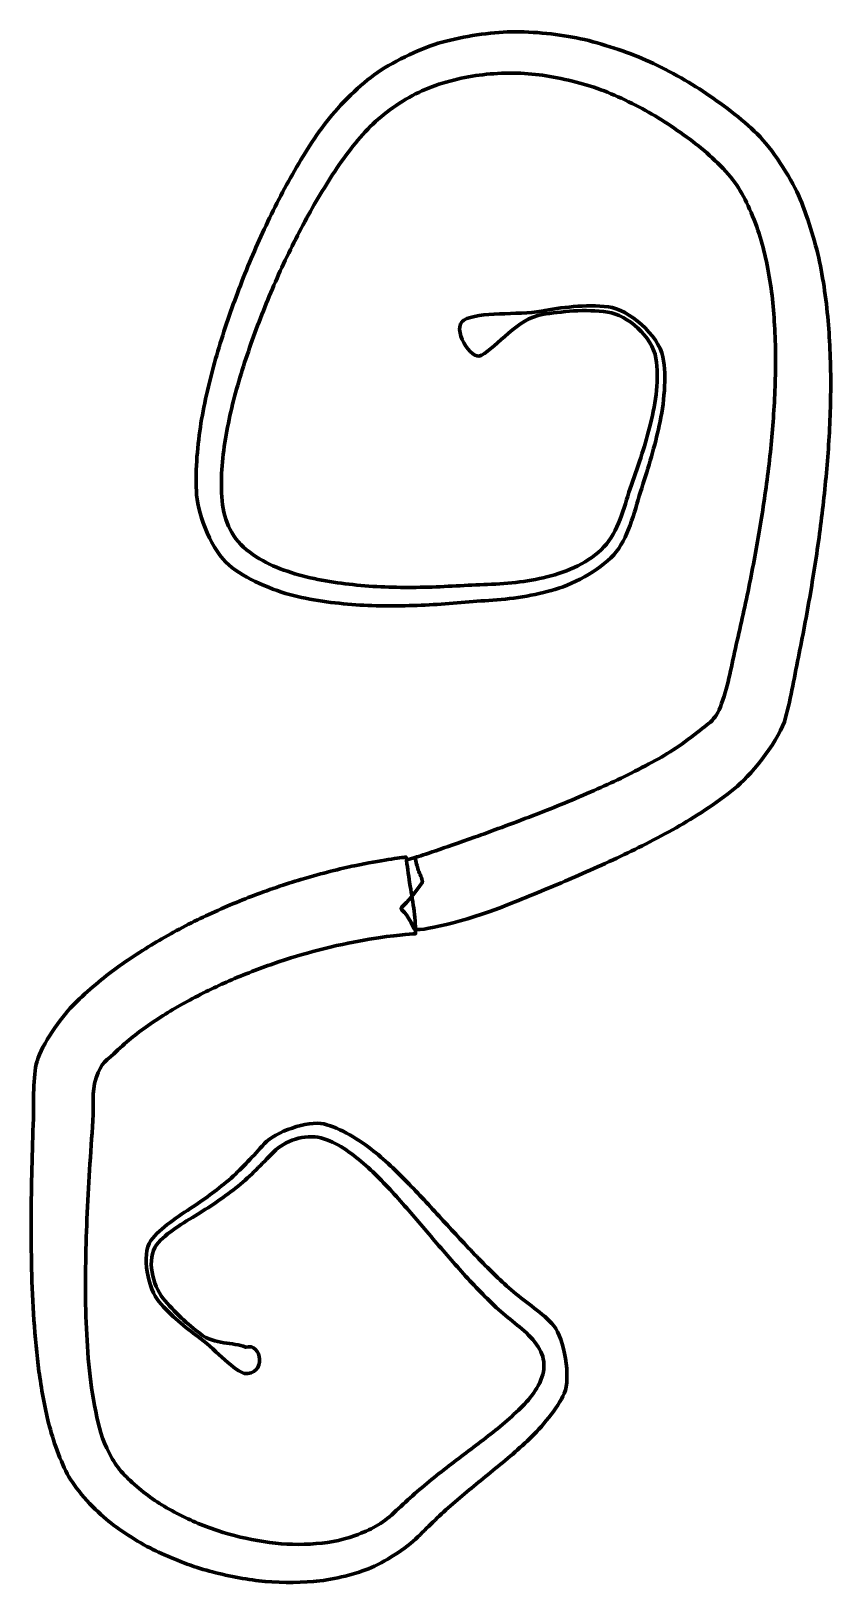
# Model space of a CAD drawing. Header units: centimetres. Extents: x -5.8 to 5.7, y -11.1 to 11.1.
import ezdxf

# ---------------------------------------------------------------- set-up
doc = ezdxf.new("R2010")
doc.units = ezdxf.units.CM
doc.header["$MEASUREMENT"] = 0
doc.layers.add('Layer 1', color=7, linetype='Continuous')

msp = doc.modelspace()

# ---------------------------------------------------------------- linework, layer by layer
at = {"layer": 'Layer 1'}
for points, knots in [([(-0.2548, -0.75126), (-0.14981, -0.71859), (0.14135, -0.62188), (0.59687, -0.4603), (0.59687, -0.4603), (0.8385, -0.37459), (1.11302, -0.27447), (1.43784, -0.14959), (1.43784, -0.14959), (1.69593, -0.05036), (1.95913, 0.05649), (2.26116, 0.18712), (2.26116, 0.18712), (2.5227, 0.30024), (2.76373, 0.41274), (3.04726, 0.56345), (3.04726, 0.56345), (3.30301, 0.69939), (3.49608, 0.80938), (3.74419, 1.00619), (3.74419, 1.00619), (3.97344, 1.18803), (4.05644, 1.20645), (4.15413, 1.50473), (4.15413, 1.50473), (4.24585, 1.78477), (4.28682, 2.05003), (4.35803, 2.35372), (4.35803, 2.35372), (4.42566, 2.64211), (4.48842, 2.92454), (4.54847, 3.22916), (4.54847, 3.22916), (4.60599, 3.52095), (4.65902, 3.80531), (4.70747, 4.11086), (4.70747, 4.11086), (4.7542, 4.40552), (4.79333, 4.68975), (4.8278, 4.9963), (4.8278, 4.9963), (4.86122, 5.29355), (4.88286, 5.57316), (4.89703, 5.88057), (4.89703, 5.88057), (4.91084, 6.18004), (4.91306, 6.45335), (4.89934, 6.76016), (4.89934, 6.76016), (4.88592, 7.06021), (4.8631, 7.32027), (4.8082, 7.6219), (4.8082, 7.6219), (4.75432, 7.91789), (4.69528, 8.15213), (4.57884, 8.43522), (4.57884, 8.43522), (4.46423, 8.71386), (4.36662, 8.89339), (4.15656, 9.11547), (4.15656, 9.11547), (3.94925, 9.33465), (3.75059, 9.48703), (3.50035, 9.66192), (3.50035, 9.66192), (3.25276, 9.83497), (3.02597, 9.96617), (2.75049, 10.09694), (2.75049, 10.09694), (2.47728, 10.22662), (2.23888, 10.31221), (1.94181, 10.37955), (1.94181, 10.37955), (1.64655, 10.44649), (1.39537, 10.48483), (1.0911, 10.48136), (1.0911, 10.48136), (0.78804, 10.4779), (0.536, 10.44703), (0.24249, 10.36792), (0.24249, 10.36792), (-0.05045, 10.28897), (-0.27493, 10.1895), (-0.52652, 10.01943), (-0.52652, 10.01943), (-0.77812, 9.84935), (-0.9585, 9.67081), (-1.14748, 9.43347), (-1.14748, 9.43347), (-1.33685, 9.19564), (-1.48862, 8.95671), (-1.64379, 8.69636), (-1.64379, 8.69636), (-1.7996, 8.43494), (-1.93422, 8.17572), (-2.06698, 7.90361), (-2.06698, 7.90361), (-2.20058, 7.6298), (-2.319, 7.36026), (-2.43062, 7.07916), (-2.43062, 7.07916), (-2.54318, 6.79568), (-2.64214, 6.51685), (-2.73283, 6.22867), (-2.73283, 6.22867), (-2.8245, 5.93738), (-2.89924, 5.65432), (-2.95295, 5.35739), (-2.95295, 5.35739), (-3.00738, 5.0565), (-3.04396, 4.77018), (-3.02945, 4.46918), (-3.02945, 4.46918), (-3.0147, 4.16333), (-2.93709, 3.89457), (-2.71332, 3.69338), (-2.71332, 3.69338), (-2.48525, 3.48832), (-2.21499, 3.37876), (-1.92575, 3.29751), (-1.92575, 3.29751), (-1.62995, 3.21442), (-1.33347, 3.17209), (-1.03483, 3.14489), (-1.03483, 3.14489), (-0.7282, 3.11696), (-0.42557, 3.11305), (-0.1264, 3.11906), (-0.1264, 3.11906), (0.18219, 3.12526), (0.48449, 3.14971), (0.78282, 3.15862), (0.78282, 3.15862), (1.09226, 3.16786), (1.40028, 3.2043), (1.68751, 3.28187), (1.68751, 3.28187), (1.98749, 3.36288), (2.29498, 3.50923), (2.48469, 3.7369), (2.48469, 3.7369), (2.68456, 3.97675), (2.7448, 4.30759), (2.84418, 4.58517), (2.84418, 4.58517), (2.95011, 4.88102), (3.04795, 5.17646), (3.11788, 5.46075), (3.11788, 5.46075), (3.19363, 5.76872), (3.24337, 6.10999), (3.19525, 6.39575), (3.19525, 6.39575), (3.14182, 6.71302), (2.78777, 7.01639), (2.50578, 7.05813), (2.50578, 7.05813), (2.17925, 7.10646), (1.83817, 7.06652), (1.56502, 7.02399), (1.56502, 7.02399), (1.21889, 6.9701), (0.91688, 6.56387), (0.69315, 6.4407), (0.69315, 6.4407), (0.54135, 6.34828), (0.25785, 6.83855), (0.44219, 6.94325), (0.44219, 6.94325), (0.66224, 7.07254), (1.21095, 7.01049), (1.55519, 7.07401), (1.55519, 7.07401), (1.82684, 7.12414), (2.18646, 7.17332), (2.51399, 7.13419), (2.51399, 7.13419), (2.79684, 7.1004), (3.23287, 6.73206), (3.29514, 6.41663), (3.29514, 6.41663), (3.35122, 6.13253), (3.30992, 5.7449), (3.24289, 5.43513), (3.24289, 5.43513), (3.18102, 5.14917), (3.08781, 4.83767), (2.9903, 4.53915), (2.9903, 4.53915), (2.89881, 4.25907), (2.81926, 3.87303), (2.62634, 3.62781), (2.62634, 3.62781), (2.44322, 3.39505), (2.0457, 3.17606), (1.74831, 3.08671), (1.74831, 3.08671), (1.46355, 3.00115), (1.10729, 2.94704), (0.79842, 2.9291), (0.79842, 2.9291), (0.50064, 2.91181), (0.1965, 2.87867), (-0.11162, 2.86378), (-0.11162, 2.86378), (-0.41032, 2.84935), (-0.7427, 2.84465), (-1.04982, 2.86391), (-1.04982, 2.86391), (-1.34893, 2.88267), (-1.69984, 2.92432), (-1.9977, 2.99899), (-1.9977, 2.99899), (-2.28894, 3.072), (-2.69284, 3.2394), (-2.92647, 3.43781), (-2.92647, 3.43781), (-3.1557, 3.63249), (-3.36332, 4.13355), (-3.38669, 4.4387), (-3.38669, 4.4387), (-3.40969, 4.73901), (-3.37924, 5.10971), (-3.33337, 5.41186), (-3.33337, 5.41186), (-3.28811, 5.71003), (-3.20913, 6.03937), (-3.12922, 6.33394), (-3.12922, 6.33394), (-3.05017, 6.62536), (-2.94574, 6.93878), (-2.84132, 7.22519), (-2.84132, 7.22519), (-2.73777, 7.5092), (-2.6147, 7.8136), (-2.48898, 8.09096), (-2.48898, 8.09096), (-2.36405, 8.3666), (-2.21955, 8.66518), (-2.0713, 8.93079), (-2.0713, 8.93079), (-1.92365, 9.19532), (-1.74274, 9.49577), (-1.56029, 9.73878), (-1.56029, 9.73878), (-1.37822, 9.98128), (-1.09076, 10.2782), (-0.8442, 10.45529), (-0.8442, 10.45529), (-0.59766, 10.63237), (-0.21417, 10.82099), (0.07627, 10.90822), (0.07627, 10.90822), (0.36729, 10.99562), (0.76098, 11.05989), (1.06369, 11.07199), (1.06369, 11.07199), (1.36763, 11.08414), (1.76037, 11.04437), (2.05731, 10.98593), (2.05731, 10.98593), (2.35608, 10.92712), (2.71913, 10.80646), (2.99839, 10.69065), (2.99839, 10.69065), (3.27998, 10.57387), (3.61249, 10.38921), (3.86485, 10.22339), (3.86485, 10.22339), (4.11992, 10.05579), (4.43191, 9.82334), (4.64536, 9.61027), (4.64536, 9.61027), (4.86165, 9.39438), (5.11413, 9.00721), (5.23668, 8.73206), (5.23668, 8.73206), (5.3612, 8.4525), (5.47681, 8.07454), (5.53919, 7.7803), (5.53919, 7.7803), (5.60276, 7.48044), (5.64916, 7.11977), (5.67125, 6.82029), (5.67125, 6.82029), (5.69384, 6.51405), (5.70269, 6.16955), (5.69757, 5.86986), (5.69757, 5.86986), (5.69231, 5.5622), (5.67699, 5.22859), (5.65223, 4.93053), (5.65223, 4.93053), (5.62669, 4.62312), (5.59245, 4.3001), (5.55435, 4.00421), (5.55435, 4.00421), (5.51483, 3.69737), (5.46594, 3.37966), (5.417, 3.08631), (5.417, 3.08631), (5.3659, 2.78002), (5.30616, 2.46461), (5.24706, 2.17433), (5.24706, 2.17433), (5.18481, 1.86861), (5.13037, 1.53653), (5.05319, 1.25208), (5.05319, 1.25208), (4.97097, 0.94905), (4.5877, 0.4605), (4.36393, 0.27183), (4.36393, 0.27183), (4.12168, 0.06759), (3.78862, -0.15125), (3.53699, -0.29492), (3.53699, -0.29492), (3.2579, -0.45426), (2.94986, -0.61189), (2.69175, -0.73305), (2.69175, -0.73305), (2.39345, -0.87308), (2.0958, -1.00549), (1.84076, -1.11286), (1.84076, -1.11286), (1.51912, -1.24827), (1.22409, -1.36719), (0.9853, -1.46091), (0.9853, -1.46091), (0.52031, -1.64341), (-0.23924, -1.84152), (-0.2731, -1.76544), (-0.2731, -1.76544), (-0.49578, -1.26508), (-0.57907, -1.72026), (-0.15022, -1.1059), (-0.15022, -1.1059), (-0.15453, -1.0435), (-0.19374, -0.99255), (-0.21161, -0.93192), (-0.21161, -0.93192), (-0.22756, -0.8778), (-0.24171, -0.81946), (-0.25477, -0.75125), (-0.25477, -0.75125), (-0.25477, -0.75125), (-0.37321, -0.78678), (-0.37321, -0.78678), (-0.37321, -0.78678), (-0.37321, -0.78678), (-0.2548, -0.75126), (-0.2548, -0.75126)], [0, 0, 0, 0, 0.01123596, 0.01123596, 0.01123596, 0.01123596, 0.02247191, 0.02247191, 0.02247191, 0.02247191, 0.03370787, 0.03370787, 0.03370787, 0.03370787, 0.04494382, 0.04494382, 0.04494382, 0.04494382, 0.05617978, 0.05617978, 0.05617978, 0.05617978, 0.06741573, 0.06741573, 0.06741573, 0.06741573, 0.07865169, 0.07865169, 0.07865169, 0.07865169, 0.08988764, 0.08988764, 0.08988764, 0.08988764, 0.1011236, 0.1011236, 0.1011236, 0.1011236, 0.11235955, 0.11235955, 0.11235955, 0.11235955, 0.12359551, 0.12359551, 0.12359551, 0.12359551, 0.13483146, 0.13483146, 0.13483146, 0.13483146, 0.14606742, 0.14606742, 0.14606742, 0.14606742, 0.15730337, 0.15730337, 0.15730337, 0.15730337, 0.16853933, 0.16853933, 0.16853933, 0.16853933, 0.17977528, 0.17977528, 0.17977528, 0.17977528, 0.19101124, 0.19101124, 0.19101124, 0.19101124, 0.20224719, 0.20224719, 0.20224719, 0.20224719, 0.21348315, 0.21348315, 0.21348315, 0.21348315, 0.2247191, 0.2247191, 0.2247191, 0.2247191, 0.23595506, 0.23595506, 0.23595506, 0.23595506, 0.24719101, 0.24719101, 0.24719101, 0.24719101, 0.25842697, 0.25842697, 0.25842697, 0.25842697, 0.26966292, 0.26966292, 0.26966292, 0.26966292, 0.28089888, 0.28089888, 0.28089888, 0.28089888, 0.29213483, 0.29213483, 0.29213483, 0.29213483, 0.30337079, 0.30337079, 0.30337079, 0.30337079, 0.31460674, 0.31460674, 0.31460674, 0.31460674, 0.3258427, 0.3258427, 0.3258427, 0.3258427, 0.33707865, 0.33707865, 0.33707865, 0.33707865, 0.34831461, 0.34831461, 0.34831461, 0.34831461, 0.35955056, 0.35955056, 0.35955056, 0.35955056, 0.37078652, 0.37078652, 0.37078652, 0.37078652, 0.38202247, 0.38202247, 0.38202247, 0.38202247, 0.39325843, 0.39325843, 0.39325843, 0.39325843, 0.40449438, 0.40449438, 0.40449438, 0.40449438, 0.41573034, 0.41573034, 0.41573034, 0.41573034, 0.42696629, 0.42696629, 0.42696629, 0.42696629, 0.43820225, 0.43820225, 0.43820225, 0.43820225, 0.4494382, 0.4494382, 0.4494382, 0.4494382, 0.46067416, 0.46067416, 0.46067416, 0.46067416, 0.47191011, 0.47191011, 0.47191011, 0.47191011, 0.48314607, 0.48314607, 0.48314607, 0.48314607, 0.49438202, 0.49438202, 0.49438202, 0.49438202, 0.50561798, 0.50561798, 0.50561798, 0.50561798, 0.51685393, 0.51685393, 0.51685393, 0.51685393, 0.52808989, 0.52808989, 0.52808989, 0.52808989, 0.53932584, 0.53932584, 0.53932584, 0.53932584, 0.5505618, 0.5505618, 0.5505618, 0.5505618, 0.56179775, 0.56179775, 0.56179775, 0.56179775, 0.57303371, 0.57303371, 0.57303371, 0.57303371, 0.58426966, 0.58426966, 0.58426966, 0.58426966, 0.59550562, 0.59550562, 0.59550562, 0.59550562, 0.60674157, 0.60674157, 0.60674157, 0.60674157, 0.61797753, 0.61797753, 0.61797753, 0.61797753, 0.62921348, 0.62921348, 0.62921348, 0.62921348, 0.64044944, 0.64044944, 0.64044944, 0.64044944, 0.65168539, 0.65168539, 0.65168539, 0.65168539, 0.66292135, 0.66292135, 0.66292135, 0.66292135, 0.6741573, 0.6741573, 0.6741573, 0.6741573, 0.68539326, 0.68539326, 0.68539326, 0.68539326, 0.69662921, 0.69662921, 0.69662921, 0.69662921, 0.70786517, 0.70786517, 0.70786517, 0.70786517, 0.71910112, 0.71910112, 0.71910112, 0.71910112, 0.73033708, 0.73033708, 0.73033708, 0.73033708, 0.74157303, 0.74157303, 0.74157303, 0.74157303, 0.75280899, 0.75280899, 0.75280899, 0.75280899, 0.76404494, 0.76404494, 0.76404494, 0.76404494, 0.7752809, 0.7752809, 0.7752809, 0.7752809, 0.78651685, 0.78651685, 0.78651685, 0.78651685, 0.79775281, 0.79775281, 0.79775281, 0.79775281, 0.80898876, 0.80898876, 0.80898876, 0.80898876, 0.82022472, 0.82022472, 0.82022472, 0.82022472, 0.83146067, 0.83146067, 0.83146067, 0.83146067, 0.84269663, 0.84269663, 0.84269663, 0.84269663, 0.85393258, 0.85393258, 0.85393258, 0.85393258, 0.86516854, 0.86516854, 0.86516854, 0.86516854, 0.87640449, 0.87640449, 0.87640449, 0.87640449, 0.88764045, 0.88764045, 0.88764045, 0.88764045, 0.8988764, 0.8988764, 0.8988764, 0.8988764, 0.91011236, 0.91011236, 0.91011236, 0.91011236, 0.92134831, 0.92134831, 0.92134831, 0.92134831, 0.93258427, 0.93258427, 0.93258427, 0.93258427, 0.94382022, 0.94382022, 0.94382022, 0.94382022, 0.95505618, 0.95505618, 0.95505618, 0.95505618, 0.96629213, 0.96629213, 0.96629213, 0.96629213, 0.97752809, 0.97752809, 0.97752809, 0.97752809, 1, 1, 1, 1]), ([(-0.25018, -1.84354), (-0.3359, -1.84823), (-0.54122, -1.86121), (-0.91331, -1.92246), (-0.91331, -1.92246), (-1.11068, -1.95495), (-1.30346, -1.99262), (-1.56677, -2.05878), (-1.56677, -2.05878), (-1.77599, -2.11135), (-1.96819, -2.16538), (-2.21161, -2.24695), (-2.21161, -2.24695), (-2.4224, -2.31759), (-2.61131, -2.38841), (-2.84221, -2.48555), (-2.84221, -2.48555), (-3.05049, -2.57318), (-3.22817, -2.65733), (-3.44651, -2.77296), (-3.44651, -2.77296), (-3.64824, -2.87981), (-3.81111, -2.97318), (-4.01319, -3.11147), (-4.01319, -3.11147), (-4.20292, -3.24131), (-4.33948, -3.33792), (-4.51448, -3.50701), (-4.51448, -3.50701), (-4.68066, -3.66759), (-4.75267, -3.67784), (-4.82684, -3.90842), (-4.82684, -3.90842), (-4.89788, -4.12928), (-4.85619, -4.27929), (-4.87289, -4.52007), (-4.87289, -4.52007), (-4.889, -4.75227), (-4.90549, -4.98605), (-4.92046, -5.22624), (-4.92046, -5.22624), (-4.93497, -5.45915), (-4.94749, -5.68877), (-4.95769, -5.92864), (-4.95769, -5.92864), (-4.96763, -6.16231), (-4.97333, -6.39029), (-4.97723, -6.62986), (-4.97723, -6.62986), (-4.98104, -6.86415), (-4.98044, -7.08438), (-4.97181, -7.32341), (-4.97181, -7.32341), (-4.96334, -7.55796), (-4.95501, -7.77516), (-4.93083, -8.01274), (-4.93083, -8.01274), (-4.90703, -8.24659), (-4.88316, -8.45061), (-4.83273, -8.68369), (-4.83273, -8.68369), (-4.78296, -8.91373), (-4.74596, -9.0775), (-4.63569, -9.28862), (-4.63569, -9.28862), (-4.52659, -9.4975), (-4.42428, -9.60173), (-4.2447, -9.75776), (-4.2447, -9.75776), (-4.06661, -9.91251), (-3.91393, -10.01457), (-3.70371, -10.1254), (-3.70371, -10.1254), (-3.49478, -10.23555), (-3.31339, -10.31782), (-3.08735, -10.39036), (-3.08735, -10.39036), (-2.86222, -10.46261), (-2.66308, -10.51243), (-2.42873, -10.54878), (-2.42873, -10.54878), (-2.19484, -10.58506), (-1.99579, -10.59509), (-1.75918, -10.58312), (-1.75918, -10.58312), (-1.52256, -10.57115), (-1.33606, -10.53961), (-1.11308, -10.46022), (-1.11308, -10.46022), (-0.88964, -10.38067), (-0.73249, -10.29561), (-0.55881, -10.13516), (-0.55881, -10.13516), (-0.38442, -9.97405), (-0.20343, -9.80636), (-0.01914, -9.65862), (-0.01914, -9.65862), (0.16631, -9.50995), (0.35856, -9.36547), (0.54659, -9.22292), (0.54659, -9.22292), (0.73621, -9.07917), (0.91908, -8.94193), (1.09469, -8.78474), (1.09469, -8.78474), (1.2722, -8.62585), (1.42648, -8.48551), (1.52864, -8.27344), (1.52864, -8.27344), (1.63217, -8.05853), (1.6038, -7.87523), (1.45816, -7.69068), (1.45816, -7.69068), (1.31018, -7.50316), (1.11222, -7.38296), (0.93923, -7.22426), (0.93923, -7.22426), (0.76291, -7.06251), (0.59527, -6.88836), (0.43859, -6.71404), (0.43859, -6.71404), (0.27836, -6.53576), (0.12359, -6.35517), (-0.02827, -6.17721), (-0.02827, -6.17721), (-0.18419, -5.99449), (-0.3373, -5.81392), (-0.49357, -5.6405), (-0.49357, -5.6405), (-0.65476, -5.46162), (-0.81683, -5.28695), (-0.99383, -5.13568), (-0.99383, -5.13568), (-1.17742, -4.97877), (-1.38045, -4.82534), (-1.6053, -4.76777), (-1.6053, -4.76777), (-1.84013, -4.70764), (-2.1218, -4.8049), (-2.2837, -4.96994), (-2.2837, -4.96994), (-2.45426, -5.14381), (-2.61334, -5.312), (-2.79208, -5.45675), (-2.79208, -5.45675), (-2.98259, -5.61104), (-3.17401, -5.73794), (-3.36808, -5.85838), (-3.36808, -5.85838), (-3.57831, -5.98885), (-3.81952, -6.11983), (-3.95939, -6.29741), (-3.95939, -6.29741), (-4.11468, -6.49458), (-4.00844, -6.88819), (-3.86962, -7.06192), (-3.86962, -7.06192), (-3.70887, -7.2631), (-3.50905, -7.43946), (-3.33794, -7.57072), (-3.33794, -7.57072), (-3.12111, -7.73705), (-2.86623, -7.68535), (-2.68357, -7.76492), (-2.68357, -7.76492), (-2.44438, -7.69126), (-2.38638, -8.17461), (-2.70742, -8.14008), (-2.70742, -8.14008), (-2.89268, -8.06716), (-3.14485, -7.77068), (-3.36734, -7.61236), (-3.36734, -7.61236), (-3.54292, -7.48742), (-3.75971, -7.30712), (-3.92746, -7.11199), (-3.92746, -7.11199), (-4.07232, -6.94348), (-4.18996, -6.43994), (-4.04197, -6.23747), (-4.04197, -6.23747), (-3.90868, -6.05511), (-3.64481, -5.89052), (-3.43956, -5.75267), (-3.43956, -5.75267), (-3.25009, -5.62542), (-3.07775, -5.50248), (-2.89305, -5.34154), (-2.89305, -5.34154), (-2.71976, -5.19055), (-2.58015, -5.02955), (-2.41608, -4.84977), (-2.41608, -4.84977), (-2.26034, -4.67913), (-1.79896, -4.51636), (-1.56228, -4.56795), (-1.56228, -4.56795), (-1.33566, -4.61735), (-1.04022, -4.80512), (-0.85121, -4.95519), (-0.85121, -4.95519), (-0.66899, -5.09988), (-0.47775, -5.28936), (-0.31031, -5.46219), (-0.31031, -5.46219), (-0.14798, -5.62974), (0.01633, -5.80969), (0.17865, -5.98654), (0.17865, -5.98654), (0.33674, -6.15878), (0.49254, -6.328), (0.65901, -6.50025), (0.65901, -6.50025), (0.82178, -6.66868), (0.97281, -6.81553), (1.15475, -6.97069), (1.15475, -6.97069), (1.33326, -7.12293), (1.57644, -7.27621), (1.73102, -7.45813), (1.73102, -7.45813), (1.88315, -7.63717), (1.97643, -8.2087), (1.88081, -8.42708), (1.88081, -8.42708), (1.78645, -8.64259), (1.55089, -8.91468), (1.37936, -9.07981), (1.37936, -9.07981), (1.20967, -9.24317), (1.00678, -9.40971), (0.82262, -9.56017), (0.82262, -9.56017), (0.64, -9.70937), (0.46258, -9.85263), (0.28276, -10.00785), (0.28276, -10.00785), (0.10406, -10.16211), (-0.04671, -10.31352), (-0.21503, -10.48078), (-0.21503, -10.48078), (-0.38266, -10.64736), (-0.70299, -10.84961), (-0.92326, -10.9372), (-0.92326, -10.9372), (-1.14308, -11.02461), (-1.47638, -11.09976), (-1.71229, -11.12034), (-1.71229, -11.12034), (-1.94819, -11.14092), (-2.26007, -11.13779), (-2.49501, -11.11009), (-2.49501, -11.11009), (-2.73042, -11.08233), (-3.01998, -11.02338), (-3.2475, -10.95944), (-3.2475, -10.95944), (-3.47594, -10.89525), (-3.75896, -10.78376), (-3.97169, -10.68138), (-3.97169, -10.68138), (-4.18574, -10.57837), (-4.46535, -10.40616), (-4.64893, -10.25812), (-4.64893, -10.25812), (-4.83404, -10.10883), (-5.1009, -9.82411), (-5.21755, -9.61946), (-5.21755, -9.61946), (-5.33546, -9.41262), (-5.44866, -9.08275), (-5.50684, -8.85478), (-5.50684, -8.85478), (-5.5658, -8.62379), (-5.61337, -8.34384), (-5.64577, -8.11111), (-5.64577, -8.11111), (-5.67869, -7.87465), (-5.7007, -7.61062), (-5.71783, -7.37661), (-5.71783, -7.37661), (-5.73529, -7.13814), (-5.74644, -6.87849), (-5.75131, -6.64429), (-5.75131, -6.64429), (-5.75629, -6.4048), (-5.7595, -6.15622), (-5.75825, -5.9224), (-5.75825, -5.9224), (-5.75697, -5.68236), (-5.75298, -5.43657), (-5.74717, -5.20333), (-5.74717, -5.20333), (-5.74117, -4.96277), (-5.73334, -4.72283), (-5.72592, -4.49022), (-5.72592, -4.49022), (-5.71823, -4.249), (-5.73611, -3.89099), (-5.67342, -3.66763), (-5.67342, -3.66763), (-5.60797, -3.43442), (-5.32644, -3.04328), (-5.16644, -2.87654), (-5.16644, -2.87654), (-4.99793, -2.70093), (-4.75094, -2.49597), (-4.56627, -2.35901), (-4.56627, -2.35901), (-4.36954, -2.2131), (-4.12202, -2.05384), (-3.92449, -1.93932), (-3.92449, -1.93932), (-3.71065, -1.81535), (-3.46046, -1.68355), (-3.25566, -1.5879), (-3.25566, -1.5879), (-3.02852, -1.48181), (-2.77435, -1.37385), (-2.5664, -1.29494), (-2.5664, -1.29494), (-2.32606, -1.20374), (-2.06219, -1.11619), (-1.85512, -1.0552), (-1.85512, -1.0552), (-1.59398, -0.97828), (-1.32051, -0.91092), (-1.12461, -0.87006), (-1.12461, -0.87006), (-0.74315, -0.7905), (-0.4599, -0.7542), (-0.38549, -0.74503), (-0.38549, -0.74503), (-0.37731, -0.81146), (-0.36932, -0.87214), (-0.36159, -0.92796), (-0.36159, -0.92796), (-0.35225, -0.99539), (-0.34327, -1.05572), (-0.33474, -1.11052), (-0.33474, -1.11052), (-0.32411, -1.17886), (-0.31419, -1.23859), (-0.30515, -1.29273), (-0.30515, -1.29273), (-0.29389, -1.36019), (-0.28401, -1.41898), (-0.27584, -1.47498), (-0.27584, -1.47498), (-0.26681, -1.53687), (-0.25988, -1.59535), (-0.2555, -1.65834), (-0.2555, -1.65834), (-0.25159, -1.71458), (-0.24971, -1.77442), (-0.2502, -1.84349), (-0.2502, -1.84349), (-0.2502, -1.84349), (-0.2502, -1.84349), (-0.2502, -1.84349), (-0.2502, -1.84349), (-0.2502, -1.84349), (-0.25018, -1.84354), (-0.25018, -1.84354)], [0, 0, 0, 0, 0.01086957, 0.01086957, 0.01086957, 0.01086957, 0.02173913, 0.02173913, 0.02173913, 0.02173913, 0.0326087, 0.0326087, 0.0326087, 0.0326087, 0.04347826, 0.04347826, 0.04347826, 0.04347826, 0.05434783, 0.05434783, 0.05434783, 0.05434783, 0.06521739, 0.06521739, 0.06521739, 0.06521739, 0.07608696, 0.07608696, 0.07608696, 0.07608696, 0.08695652, 0.08695652, 0.08695652, 0.08695652, 0.09782609, 0.09782609, 0.09782609, 0.09782609, 0.10869565, 0.10869565, 0.10869565, 0.10869565, 0.11956522, 0.11956522, 0.11956522, 0.11956522, 0.13043478, 0.13043478, 0.13043478, 0.13043478, 0.14130435, 0.14130435, 0.14130435, 0.14130435, 0.15217391, 0.15217391, 0.15217391, 0.15217391, 0.16304348, 0.16304348, 0.16304348, 0.16304348, 0.17391304, 0.17391304, 0.17391304, 0.17391304, 0.18478261, 0.18478261, 0.18478261, 0.18478261, 0.19565217, 0.19565217, 0.19565217, 0.19565217, 0.20652174, 0.20652174, 0.20652174, 0.20652174, 0.2173913, 0.2173913, 0.2173913, 0.2173913, 0.22826087, 0.22826087, 0.22826087, 0.22826087, 0.23913043, 0.23913043, 0.23913043, 0.23913043, 0.25, 0.25, 0.25, 0.25, 0.26086957, 0.26086957, 0.26086957, 0.26086957, 0.27173913, 0.27173913, 0.27173913, 0.27173913, 0.2826087, 0.2826087, 0.2826087, 0.2826087, 0.29347826, 0.29347826, 0.29347826, 0.29347826, 0.30434783, 0.30434783, 0.30434783, 0.30434783, 0.31521739, 0.31521739, 0.31521739, 0.31521739, 0.32608696, 0.32608696, 0.32608696, 0.32608696, 0.33695652, 0.33695652, 0.33695652, 0.33695652, 0.34782609, 0.34782609, 0.34782609, 0.34782609, 0.35869565, 0.35869565, 0.35869565, 0.35869565, 0.36956522, 0.36956522, 0.36956522, 0.36956522, 0.38043478, 0.38043478, 0.38043478, 0.38043478, 0.39130435, 0.39130435, 0.39130435, 0.39130435, 0.40217391, 0.40217391, 0.40217391, 0.40217391, 0.41304348, 0.41304348, 0.41304348, 0.41304348, 0.42391304, 0.42391304, 0.42391304, 0.42391304, 0.43478261, 0.43478261, 0.43478261, 0.43478261, 0.44565217, 0.44565217, 0.44565217, 0.44565217, 0.45652174, 0.45652174, 0.45652174, 0.45652174, 0.4673913, 0.4673913, 0.4673913, 0.4673913, 0.47826087, 0.47826087, 0.47826087, 0.47826087, 0.48913043, 0.48913043, 0.48913043, 0.48913043, 0.5, 0.5, 0.5, 0.5, 0.51086957, 0.51086957, 0.51086957, 0.51086957, 0.52173913, 0.52173913, 0.52173913, 0.52173913, 0.5326087, 0.5326087, 0.5326087, 0.5326087, 0.54347826, 0.54347826, 0.54347826, 0.54347826, 0.55434783, 0.55434783, 0.55434783, 0.55434783, 0.56521739, 0.56521739, 0.56521739, 0.56521739, 0.57608696, 0.57608696, 0.57608696, 0.57608696, 0.58695652, 0.58695652, 0.58695652, 0.58695652, 0.59782609, 0.59782609, 0.59782609, 0.59782609, 0.60869565, 0.60869565, 0.60869565, 0.60869565, 0.61956522, 0.61956522, 0.61956522, 0.61956522, 0.63043478, 0.63043478, 0.63043478, 0.63043478, 0.64130435, 0.64130435, 0.64130435, 0.64130435, 0.65217391, 0.65217391, 0.65217391, 0.65217391, 0.66304348, 0.66304348, 0.66304348, 0.66304348, 0.67391304, 0.67391304, 0.67391304, 0.67391304, 0.68478261, 0.68478261, 0.68478261, 0.68478261, 0.69565217, 0.69565217, 0.69565217, 0.69565217, 0.70652174, 0.70652174, 0.70652174, 0.70652174, 0.7173913, 0.7173913, 0.7173913, 0.7173913, 0.72826087, 0.72826087, 0.72826087, 0.72826087, 0.73913043, 0.73913043, 0.73913043, 0.73913043, 0.75, 0.75, 0.75, 0.75, 0.76086957, 0.76086957, 0.76086957, 0.76086957, 0.77173913, 0.77173913, 0.77173913, 0.77173913, 0.7826087, 0.7826087, 0.7826087, 0.7826087, 0.79347826, 0.79347826, 0.79347826, 0.79347826, 0.80434783, 0.80434783, 0.80434783, 0.80434783, 0.81521739, 0.81521739, 0.81521739, 0.81521739, 0.82608696, 0.82608696, 0.82608696, 0.82608696, 0.83695652, 0.83695652, 0.83695652, 0.83695652, 0.84782609, 0.84782609, 0.84782609, 0.84782609, 0.85869565, 0.85869565, 0.85869565, 0.85869565, 0.86956522, 0.86956522, 0.86956522, 0.86956522, 0.88043478, 0.88043478, 0.88043478, 0.88043478, 0.89130435, 0.89130435, 0.89130435, 0.89130435, 0.90217391, 0.90217391, 0.90217391, 0.90217391, 0.91304348, 0.91304348, 0.91304348, 0.91304348, 0.92391304, 0.92391304, 0.92391304, 0.92391304, 0.93478261, 0.93478261, 0.93478261, 0.93478261, 0.94565217, 0.94565217, 0.94565217, 0.94565217, 0.95652174, 0.95652174, 0.95652174, 0.95652174, 0.9673913, 0.9673913, 0.9673913, 0.9673913, 0.97826087, 0.97826087, 0.97826087, 0.97826087, 1, 1, 1, 1]), ([(-0.2548, -0.75126), (-0.2548, -0.75126), (-0.2548, -0.75126), (-0.2548, -0.75126), (-0.2548, -0.75126), (-0.2548, -0.75126), (-0.2548, -0.75126), (-0.2548, -0.75126)], [0, 0, 0, 0, 0.33333333, 0.33333333, 0.33333333, 0.33333333, 1, 1, 1, 1]), ([(-0.25018, -1.84354), (-0.25018, -1.84354), (-0.25018, -1.84354), (-0.25018, -1.84354), (-0.25018, -1.84354), (-0.25018, -1.84354), (-0.25018, -1.84354), (-0.25018, -1.84354)], [0, 0, 0, 0, 0.33333333, 0.33333333, 0.33333333, 0.33333333, 1, 1, 1, 1])]:
    msp.add_open_spline(points, degree=3, knots=knots, dxfattribs=at)
at = {"layer": 'Layer 1', "lineweight": 211}
for points, knots in [([(-0.2548, -0.75126), (-0.14981, -0.71859), (0.14135, -0.62188), (0.59687, -0.4603), (0.59687, -0.4603), (0.8385, -0.37459), (1.11302, -0.27447), (1.43784, -0.14959), (1.43784, -0.14959), (1.69593, -0.05036), (1.95913, 0.05649), (2.26116, 0.18712), (2.26116, 0.18712), (2.5227, 0.30024), (2.76373, 0.41274), (3.04726, 0.56345), (3.04726, 0.56345), (3.30301, 0.69939), (3.49608, 0.80938), (3.74419, 1.00619), (3.74419, 1.00619), (3.97344, 1.18803), (4.05644, 1.20645), (4.15413, 1.50473), (4.15413, 1.50473), (4.24585, 1.78477), (4.28682, 2.05003), (4.35803, 2.35372), (4.35803, 2.35372), (4.42566, 2.64211), (4.48842, 2.92454), (4.54847, 3.22916), (4.54847, 3.22916), (4.60599, 3.52095), (4.65902, 3.80531), (4.70747, 4.11086), (4.70747, 4.11086), (4.7542, 4.40552), (4.79333, 4.68975), (4.8278, 4.9963), (4.8278, 4.9963), (4.86122, 5.29355), (4.88286, 5.57316), (4.89703, 5.88057), (4.89703, 5.88057), (4.91084, 6.18004), (4.91306, 6.45335), (4.89934, 6.76016), (4.89934, 6.76016), (4.88592, 7.06021), (4.8631, 7.32027), (4.8082, 7.6219), (4.8082, 7.6219), (4.75432, 7.91789), (4.69528, 8.15213), (4.57884, 8.43522), (4.57884, 8.43522), (4.46423, 8.71386), (4.36662, 8.89339), (4.15656, 9.11547), (4.15656, 9.11547), (3.94925, 9.33465), (3.75059, 9.48703), (3.50035, 9.66192), (3.50035, 9.66192), (3.25276, 9.83497), (3.02597, 9.96617), (2.75049, 10.09694), (2.75049, 10.09694), (2.47728, 10.22662), (2.23888, 10.31221), (1.94181, 10.37955), (1.94181, 10.37955), (1.64655, 10.44649), (1.39537, 10.48483), (1.0911, 10.48136), (1.0911, 10.48136), (0.78804, 10.4779), (0.536, 10.44703), (0.24249, 10.36792), (0.24249, 10.36792), (-0.05045, 10.28897), (-0.27493, 10.1895), (-0.52652, 10.01943), (-0.52652, 10.01943), (-0.77812, 9.84935), (-0.9585, 9.67081), (-1.14748, 9.43347), (-1.14748, 9.43347), (-1.33685, 9.19564), (-1.48862, 8.95671), (-1.64379, 8.69636), (-1.64379, 8.69636), (-1.7996, 8.43494), (-1.93422, 8.17572), (-2.06698, 7.90361), (-2.06698, 7.90361), (-2.20058, 7.6298), (-2.319, 7.36026), (-2.43062, 7.07916), (-2.43062, 7.07916), (-2.54318, 6.79568), (-2.64214, 6.51685), (-2.73283, 6.22867), (-2.73283, 6.22867), (-2.8245, 5.93738), (-2.89924, 5.65432), (-2.95295, 5.35739), (-2.95295, 5.35739), (-3.00738, 5.0565), (-3.04396, 4.77018), (-3.02945, 4.46918), (-3.02945, 4.46918), (-3.0147, 4.16333), (-2.93709, 3.89457), (-2.71332, 3.69338), (-2.71332, 3.69338), (-2.48525, 3.48832), (-2.21499, 3.37876), (-1.92575, 3.29751), (-1.92575, 3.29751), (-1.62995, 3.21442), (-1.33347, 3.17209), (-1.03483, 3.14489), (-1.03483, 3.14489), (-0.7282, 3.11696), (-0.42557, 3.11305), (-0.1264, 3.11906), (-0.1264, 3.11906), (0.18219, 3.12526), (0.48449, 3.14971), (0.78282, 3.15862), (0.78282, 3.15862), (1.09226, 3.16786), (1.40028, 3.2043), (1.68751, 3.28187), (1.68751, 3.28187), (1.98749, 3.36288), (2.29498, 3.50923), (2.48469, 3.7369), (2.48469, 3.7369), (2.68456, 3.97675), (2.7448, 4.30759), (2.84418, 4.58517), (2.84418, 4.58517), (2.95011, 4.88102), (3.04795, 5.17646), (3.11788, 5.46075), (3.11788, 5.46075), (3.19363, 5.76872), (3.24337, 6.10999), (3.19525, 6.39575), (3.19525, 6.39575), (3.14182, 6.71302), (2.78777, 7.01639), (2.50578, 7.05813), (2.50578, 7.05813), (2.17925, 7.10646), (1.83817, 7.06652), (1.56502, 7.02399), (1.56502, 7.02399), (1.21889, 6.9701), (0.91688, 6.56387), (0.69315, 6.4407), (0.69315, 6.4407), (0.54135, 6.34828), (0.25785, 6.83855), (0.44219, 6.94325), (0.44219, 6.94325), (0.66224, 7.07254), (1.21095, 7.01049), (1.55519, 7.07401), (1.55519, 7.07401), (1.82684, 7.12414), (2.18646, 7.17332), (2.51399, 7.13419), (2.51399, 7.13419), (2.79684, 7.1004), (3.23287, 6.73206), (3.29514, 6.41663), (3.29514, 6.41663), (3.35122, 6.13253), (3.30992, 5.7449), (3.24289, 5.43513), (3.24289, 5.43513), (3.18102, 5.14917), (3.08781, 4.83767), (2.9903, 4.53915), (2.9903, 4.53915), (2.89881, 4.25907), (2.81926, 3.87303), (2.62634, 3.62781), (2.62634, 3.62781), (2.44322, 3.39505), (2.0457, 3.17606), (1.74831, 3.08671), (1.74831, 3.08671), (1.46355, 3.00115), (1.10729, 2.94704), (0.79842, 2.9291), (0.79842, 2.9291), (0.50064, 2.91181), (0.1965, 2.87867), (-0.11162, 2.86378), (-0.11162, 2.86378), (-0.41032, 2.84935), (-0.7427, 2.84465), (-1.04982, 2.86391), (-1.04982, 2.86391), (-1.34893, 2.88267), (-1.69984, 2.92432), (-1.9977, 2.99899), (-1.9977, 2.99899), (-2.28894, 3.072), (-2.69284, 3.2394), (-2.92647, 3.43781), (-2.92647, 3.43781), (-3.1557, 3.63249), (-3.36332, 4.13355), (-3.38669, 4.4387), (-3.38669, 4.4387), (-3.40969, 4.73901), (-3.37924, 5.10971), (-3.33337, 5.41186), (-3.33337, 5.41186), (-3.28811, 5.71003), (-3.20913, 6.03937), (-3.12922, 6.33394), (-3.12922, 6.33394), (-3.05017, 6.62536), (-2.94574, 6.93878), (-2.84132, 7.22519), (-2.84132, 7.22519), (-2.73777, 7.5092), (-2.6147, 7.8136), (-2.48898, 8.09096), (-2.48898, 8.09096), (-2.36405, 8.3666), (-2.21955, 8.66518), (-2.0713, 8.93079), (-2.0713, 8.93079), (-1.92365, 9.19532), (-1.74274, 9.49577), (-1.56029, 9.73878), (-1.56029, 9.73878), (-1.37822, 9.98128), (-1.09076, 10.2782), (-0.8442, 10.45529), (-0.8442, 10.45529), (-0.59766, 10.63237), (-0.21417, 10.82099), (0.07627, 10.90822), (0.07627, 10.90822), (0.36729, 10.99562), (0.76098, 11.05989), (1.06369, 11.07199), (1.06369, 11.07199), (1.36763, 11.08414), (1.76037, 11.04437), (2.05731, 10.98593), (2.05731, 10.98593), (2.35608, 10.92712), (2.71913, 10.80646), (2.99839, 10.69065), (2.99839, 10.69065), (3.27998, 10.57387), (3.61249, 10.38921), (3.86485, 10.22339), (3.86485, 10.22339), (4.11992, 10.05579), (4.43191, 9.82334), (4.64536, 9.61027), (4.64536, 9.61027), (4.86165, 9.39438), (5.11413, 9.00721), (5.23668, 8.73206), (5.23668, 8.73206), (5.3612, 8.4525), (5.47681, 8.07454), (5.53919, 7.7803), (5.53919, 7.7803), (5.60276, 7.48044), (5.64916, 7.11977), (5.67125, 6.82029), (5.67125, 6.82029), (5.69384, 6.51405), (5.70269, 6.16955), (5.69757, 5.86986), (5.69757, 5.86986), (5.69231, 5.5622), (5.67699, 5.22859), (5.65223, 4.93053), (5.65223, 4.93053), (5.62669, 4.62312), (5.59245, 4.3001), (5.55435, 4.00421), (5.55435, 4.00421), (5.51483, 3.69737), (5.46594, 3.37966), (5.417, 3.08631), (5.417, 3.08631), (5.3659, 2.78002), (5.30616, 2.46461), (5.24706, 2.17433), (5.24706, 2.17433), (5.18481, 1.86861), (5.13037, 1.53653), (5.05319, 1.25208), (5.05319, 1.25208), (4.97097, 0.94905), (4.5877, 0.4605), (4.36393, 0.27183), (4.36393, 0.27183), (4.12168, 0.06759), (3.78862, -0.15125), (3.53699, -0.29492), (3.53699, -0.29492), (3.2579, -0.45426), (2.94986, -0.61189), (2.69175, -0.73305), (2.69175, -0.73305), (2.39345, -0.87308), (2.0958, -1.00549), (1.84076, -1.11286), (1.84076, -1.11286), (1.51912, -1.24827), (1.22409, -1.36719), (0.9853, -1.46091), (0.9853, -1.46091), (0.52031, -1.64341), (-0.23924, -1.84152), (-0.2731, -1.76544), (-0.2731, -1.76544), (-0.49578, -1.26508), (-0.57907, -1.72026), (-0.15022, -1.1059), (-0.15022, -1.1059), (-0.15453, -1.0435), (-0.19374, -0.99255), (-0.21161, -0.93192), (-0.21161, -0.93192), (-0.22756, -0.8778), (-0.24171, -0.81946), (-0.25477, -0.75125), (-0.25477, -0.75125), (-0.25477, -0.75125), (-0.37321, -0.78678), (-0.37321, -0.78678)], [0, 0, 0, 0, 0.01136364, 0.01136364, 0.01136364, 0.01136364, 0.02272727, 0.02272727, 0.02272727, 0.02272727, 0.03409091, 0.03409091, 0.03409091, 0.03409091, 0.04545455, 0.04545455, 0.04545455, 0.04545455, 0.05681818, 0.05681818, 0.05681818, 0.05681818, 0.06818182, 0.06818182, 0.06818182, 0.06818182, 0.07954545, 0.07954545, 0.07954545, 0.07954545, 0.09090909, 0.09090909, 0.09090909, 0.09090909, 0.10227273, 0.10227273, 0.10227273, 0.10227273, 0.11363636, 0.11363636, 0.11363636, 0.11363636, 0.125, 0.125, 0.125, 0.125, 0.13636364, 0.13636364, 0.13636364, 0.13636364, 0.14772727, 0.14772727, 0.14772727, 0.14772727, 0.15909091, 0.15909091, 0.15909091, 0.15909091, 0.17045455, 0.17045455, 0.17045455, 0.17045455, 0.18181818, 0.18181818, 0.18181818, 0.18181818, 0.19318182, 0.19318182, 0.19318182, 0.19318182, 0.20454545, 0.20454545, 0.20454545, 0.20454545, 0.21590909, 0.21590909, 0.21590909, 0.21590909, 0.22727273, 0.22727273, 0.22727273, 0.22727273, 0.23863636, 0.23863636, 0.23863636, 0.23863636, 0.25, 0.25, 0.25, 0.25, 0.26136364, 0.26136364, 0.26136364, 0.26136364, 0.27272727, 0.27272727, 0.27272727, 0.27272727, 0.28409091, 0.28409091, 0.28409091, 0.28409091, 0.29545455, 0.29545455, 0.29545455, 0.29545455, 0.30681818, 0.30681818, 0.30681818, 0.30681818, 0.31818182, 0.31818182, 0.31818182, 0.31818182, 0.32954545, 0.32954545, 0.32954545, 0.32954545, 0.34090909, 0.34090909, 0.34090909, 0.34090909, 0.35227273, 0.35227273, 0.35227273, 0.35227273, 0.36363636, 0.36363636, 0.36363636, 0.36363636, 0.375, 0.375, 0.375, 0.375, 0.38636364, 0.38636364, 0.38636364, 0.38636364, 0.39772727, 0.39772727, 0.39772727, 0.39772727, 0.40909091, 0.40909091, 0.40909091, 0.40909091, 0.42045455, 0.42045455, 0.42045455, 0.42045455, 0.43181818, 0.43181818, 0.43181818, 0.43181818, 0.44318182, 0.44318182, 0.44318182, 0.44318182, 0.45454545, 0.45454545, 0.45454545, 0.45454545, 0.46590909, 0.46590909, 0.46590909, 0.46590909, 0.47727273, 0.47727273, 0.47727273, 0.47727273, 0.48863636, 0.48863636, 0.48863636, 0.48863636, 0.5, 0.5, 0.5, 0.5, 0.51136364, 0.51136364, 0.51136364, 0.51136364, 0.52272727, 0.52272727, 0.52272727, 0.52272727, 0.53409091, 0.53409091, 0.53409091, 0.53409091, 0.54545455, 0.54545455, 0.54545455, 0.54545455, 0.55681818, 0.55681818, 0.55681818, 0.55681818, 0.56818182, 0.56818182, 0.56818182, 0.56818182, 0.57954545, 0.57954545, 0.57954545, 0.57954545, 0.59090909, 0.59090909, 0.59090909, 0.59090909, 0.60227273, 0.60227273, 0.60227273, 0.60227273, 0.61363636, 0.61363636, 0.61363636, 0.61363636, 0.625, 0.625, 0.625, 0.625, 0.63636364, 0.63636364, 0.63636364, 0.63636364, 0.64772727, 0.64772727, 0.64772727, 0.64772727, 0.65909091, 0.65909091, 0.65909091, 0.65909091, 0.67045455, 0.67045455, 0.67045455, 0.67045455, 0.68181818, 0.68181818, 0.68181818, 0.68181818, 0.69318182, 0.69318182, 0.69318182, 0.69318182, 0.70454545, 0.70454545, 0.70454545, 0.70454545, 0.71590909, 0.71590909, 0.71590909, 0.71590909, 0.72727273, 0.72727273, 0.72727273, 0.72727273, 0.73863636, 0.73863636, 0.73863636, 0.73863636, 0.75, 0.75, 0.75, 0.75, 0.76136364, 0.76136364, 0.76136364, 0.76136364, 0.77272727, 0.77272727, 0.77272727, 0.77272727, 0.78409091, 0.78409091, 0.78409091, 0.78409091, 0.79545455, 0.79545455, 0.79545455, 0.79545455, 0.80681818, 0.80681818, 0.80681818, 0.80681818, 0.81818182, 0.81818182, 0.81818182, 0.81818182, 0.82954545, 0.82954545, 0.82954545, 0.82954545, 0.84090909, 0.84090909, 0.84090909, 0.84090909, 0.85227273, 0.85227273, 0.85227273, 0.85227273, 0.86363636, 0.86363636, 0.86363636, 0.86363636, 0.875, 0.875, 0.875, 0.875, 0.88636364, 0.88636364, 0.88636364, 0.88636364, 0.89772727, 0.89772727, 0.89772727, 0.89772727, 0.90909091, 0.90909091, 0.90909091, 0.90909091, 0.92045455, 0.92045455, 0.92045455, 0.92045455, 0.93181818, 0.93181818, 0.93181818, 0.93181818, 0.94318182, 0.94318182, 0.94318182, 0.94318182, 0.95454545, 0.95454545, 0.95454545, 0.95454545, 0.96590909, 0.96590909, 0.96590909, 0.96590909, 0.97727273, 0.97727273, 0.97727273, 0.97727273, 1, 1, 1, 1]), ([(-0.25018, -1.84354), (-0.3359, -1.84823), (-0.54122, -1.86121), (-0.91331, -1.92246), (-0.91331, -1.92246), (-1.11068, -1.95495), (-1.30346, -1.99262), (-1.56677, -2.05878), (-1.56677, -2.05878), (-1.77599, -2.11135), (-1.96819, -2.16538), (-2.21161, -2.24695), (-2.21161, -2.24695), (-2.4224, -2.31759), (-2.61131, -2.38841), (-2.84221, -2.48555), (-2.84221, -2.48555), (-3.05049, -2.57318), (-3.22817, -2.65733), (-3.44651, -2.77296), (-3.44651, -2.77296), (-3.64824, -2.87981), (-3.81111, -2.97318), (-4.01319, -3.11147), (-4.01319, -3.11147), (-4.20292, -3.24131), (-4.33948, -3.33792), (-4.51448, -3.50701), (-4.51448, -3.50701), (-4.68066, -3.66759), (-4.75267, -3.67784), (-4.82684, -3.90842), (-4.82684, -3.90842), (-4.89788, -4.12928), (-4.85619, -4.27929), (-4.87289, -4.52007), (-4.87289, -4.52007), (-4.889, -4.75227), (-4.90549, -4.98605), (-4.92046, -5.22624), (-4.92046, -5.22624), (-4.93497, -5.45915), (-4.94749, -5.68877), (-4.95769, -5.92864), (-4.95769, -5.92864), (-4.96763, -6.16231), (-4.97333, -6.39029), (-4.97723, -6.62986), (-4.97723, -6.62986), (-4.98104, -6.86415), (-4.98044, -7.08438), (-4.97181, -7.32341), (-4.97181, -7.32341), (-4.96334, -7.55796), (-4.95501, -7.77516), (-4.93083, -8.01274), (-4.93083, -8.01274), (-4.90703, -8.24659), (-4.88316, -8.45061), (-4.83273, -8.68369), (-4.83273, -8.68369), (-4.78296, -8.91373), (-4.74596, -9.0775), (-4.63569, -9.28862), (-4.63569, -9.28862), (-4.52659, -9.4975), (-4.42428, -9.60173), (-4.2447, -9.75776), (-4.2447, -9.75776), (-4.06661, -9.91251), (-3.91393, -10.01457), (-3.70371, -10.1254), (-3.70371, -10.1254), (-3.49478, -10.23555), (-3.31339, -10.31782), (-3.08735, -10.39036), (-3.08735, -10.39036), (-2.86222, -10.46261), (-2.66308, -10.51243), (-2.42873, -10.54878), (-2.42873, -10.54878), (-2.19484, -10.58506), (-1.99579, -10.59509), (-1.75918, -10.58312), (-1.75918, -10.58312), (-1.52256, -10.57115), (-1.33606, -10.53961), (-1.11308, -10.46022), (-1.11308, -10.46022), (-0.88964, -10.38067), (-0.73249, -10.29561), (-0.55881, -10.13516), (-0.55881, -10.13516), (-0.38442, -9.97405), (-0.20343, -9.80636), (-0.01914, -9.65862), (-0.01914, -9.65862), (0.16631, -9.50995), (0.35856, -9.36547), (0.54659, -9.22292), (0.54659, -9.22292), (0.73621, -9.07917), (0.91908, -8.94193), (1.09469, -8.78474), (1.09469, -8.78474), (1.2722, -8.62585), (1.42648, -8.48551), (1.52864, -8.27344), (1.52864, -8.27344), (1.63217, -8.05853), (1.6038, -7.87523), (1.45816, -7.69068), (1.45816, -7.69068), (1.31018, -7.50316), (1.11222, -7.38296), (0.93923, -7.22426), (0.93923, -7.22426), (0.76291, -7.06251), (0.59527, -6.88836), (0.43859, -6.71404), (0.43859, -6.71404), (0.27836, -6.53576), (0.12359, -6.35517), (-0.02827, -6.17721), (-0.02827, -6.17721), (-0.18419, -5.99449), (-0.3373, -5.81392), (-0.49357, -5.6405), (-0.49357, -5.6405), (-0.65476, -5.46162), (-0.81683, -5.28695), (-0.99383, -5.13568), (-0.99383, -5.13568), (-1.17742, -4.97877), (-1.38045, -4.82534), (-1.6053, -4.76777), (-1.6053, -4.76777), (-1.84013, -4.70764), (-2.1218, -4.8049), (-2.2837, -4.96994), (-2.2837, -4.96994), (-2.45426, -5.14381), (-2.61334, -5.312), (-2.79208, -5.45675), (-2.79208, -5.45675), (-2.98259, -5.61104), (-3.17401, -5.73794), (-3.36808, -5.85838), (-3.36808, -5.85838), (-3.57831, -5.98885), (-3.81952, -6.11983), (-3.95939, -6.29741), (-3.95939, -6.29741), (-4.11468, -6.49458), (-4.00844, -6.88819), (-3.86962, -7.06192), (-3.86962, -7.06192), (-3.70887, -7.2631), (-3.50905, -7.43946), (-3.33794, -7.57072), (-3.33794, -7.57072), (-3.12111, -7.73705), (-2.86623, -7.68535), (-2.68357, -7.76492), (-2.68357, -7.76492), (-2.44438, -7.69126), (-2.38638, -8.17461), (-2.70742, -8.14008), (-2.70742, -8.14008), (-2.89268, -8.06716), (-3.14485, -7.77068), (-3.36734, -7.61236), (-3.36734, -7.61236), (-3.54292, -7.48742), (-3.75971, -7.30712), (-3.92746, -7.11199), (-3.92746, -7.11199), (-4.07232, -6.94348), (-4.18996, -6.43994), (-4.04197, -6.23747), (-4.04197, -6.23747), (-3.90868, -6.05511), (-3.64481, -5.89052), (-3.43956, -5.75267), (-3.43956, -5.75267), (-3.25009, -5.62542), (-3.07775, -5.50248), (-2.89305, -5.34154), (-2.89305, -5.34154), (-2.71976, -5.19055), (-2.58015, -5.02955), (-2.41608, -4.84977), (-2.41608, -4.84977), (-2.26034, -4.67913), (-1.79896, -4.51636), (-1.56228, -4.56795), (-1.56228, -4.56795), (-1.33566, -4.61735), (-1.04022, -4.80512), (-0.85121, -4.95519), (-0.85121, -4.95519), (-0.66899, -5.09988), (-0.47775, -5.28936), (-0.31031, -5.46219), (-0.31031, -5.46219), (-0.14798, -5.62974), (0.01633, -5.80969), (0.17865, -5.98654), (0.17865, -5.98654), (0.33674, -6.15878), (0.49254, -6.328), (0.65901, -6.50025), (0.65901, -6.50025), (0.82178, -6.66868), (0.97281, -6.81553), (1.15475, -6.97069), (1.15475, -6.97069), (1.33326, -7.12293), (1.57644, -7.27621), (1.73102, -7.45813), (1.73102, -7.45813), (1.88315, -7.63717), (1.97643, -8.2087), (1.88081, -8.42708), (1.88081, -8.42708), (1.78645, -8.64259), (1.55089, -8.91468), (1.37936, -9.07981), (1.37936, -9.07981), (1.20967, -9.24317), (1.00678, -9.40971), (0.82262, -9.56017), (0.82262, -9.56017), (0.64, -9.70937), (0.46258, -9.85263), (0.28276, -10.00785), (0.28276, -10.00785), (0.10406, -10.16211), (-0.04671, -10.31352), (-0.21503, -10.48078), (-0.21503, -10.48078), (-0.38266, -10.64736), (-0.70299, -10.84961), (-0.92326, -10.9372), (-0.92326, -10.9372), (-1.14308, -11.02461), (-1.47638, -11.09976), (-1.71229, -11.12034), (-1.71229, -11.12034), (-1.94819, -11.14092), (-2.26007, -11.13779), (-2.49501, -11.11009), (-2.49501, -11.11009), (-2.73042, -11.08233), (-3.01998, -11.02338), (-3.2475, -10.95944), (-3.2475, -10.95944), (-3.47594, -10.89525), (-3.75896, -10.78376), (-3.97169, -10.68138), (-3.97169, -10.68138), (-4.18574, -10.57837), (-4.46535, -10.40616), (-4.64893, -10.25812), (-4.64893, -10.25812), (-4.83404, -10.10883), (-5.1009, -9.82411), (-5.21755, -9.61946), (-5.21755, -9.61946), (-5.33546, -9.41262), (-5.44866, -9.08275), (-5.50684, -8.85478), (-5.50684, -8.85478), (-5.5658, -8.62379), (-5.61337, -8.34384), (-5.64577, -8.11111), (-5.64577, -8.11111), (-5.67869, -7.87465), (-5.7007, -7.61062), (-5.71783, -7.37661), (-5.71783, -7.37661), (-5.73529, -7.13814), (-5.74644, -6.87849), (-5.75131, -6.64429), (-5.75131, -6.64429), (-5.75629, -6.4048), (-5.7595, -6.15622), (-5.75825, -5.9224), (-5.75825, -5.9224), (-5.75697, -5.68236), (-5.75298, -5.43657), (-5.74717, -5.20333), (-5.74717, -5.20333), (-5.74117, -4.96277), (-5.73334, -4.72283), (-5.72592, -4.49022), (-5.72592, -4.49022), (-5.71823, -4.249), (-5.73611, -3.89099), (-5.67342, -3.66763), (-5.67342, -3.66763), (-5.60797, -3.43442), (-5.32644, -3.04328), (-5.16644, -2.87654), (-5.16644, -2.87654), (-4.99793, -2.70093), (-4.75094, -2.49597), (-4.56627, -2.35901), (-4.56627, -2.35901), (-4.36954, -2.2131), (-4.12202, -2.05384), (-3.92449, -1.93932), (-3.92449, -1.93932), (-3.71065, -1.81535), (-3.46046, -1.68355), (-3.25566, -1.5879), (-3.25566, -1.5879), (-3.02852, -1.48181), (-2.77435, -1.37385), (-2.5664, -1.29494), (-2.5664, -1.29494), (-2.32606, -1.20374), (-2.06219, -1.11619), (-1.85512, -1.0552), (-1.85512, -1.0552), (-1.59398, -0.97828), (-1.32051, -0.91092), (-1.12461, -0.87006), (-1.12461, -0.87006), (-0.74315, -0.7905), (-0.4599, -0.7542), (-0.38549, -0.74503), (-0.38549, -0.74503), (-0.37731, -0.81146), (-0.36932, -0.87214), (-0.36159, -0.92796), (-0.36159, -0.92796), (-0.35225, -0.99539), (-0.34327, -1.05572), (-0.33474, -1.11052), (-0.33474, -1.11052), (-0.32411, -1.17886), (-0.31419, -1.23859), (-0.30515, -1.29273), (-0.30515, -1.29273), (-0.29389, -1.36019), (-0.28401, -1.41898), (-0.27584, -1.47498), (-0.27584, -1.47498), (-0.26681, -1.53687), (-0.25988, -1.59535), (-0.2555, -1.65834), (-0.2555, -1.65834), (-0.25159, -1.71458), (-0.24971, -1.77442), (-0.2502, -1.84349), (-0.2502, -1.84349), (-0.2502, -1.84349), (-0.2502, -1.84349), (-0.2502, -1.84349)], [0, 0, 0, 0, 0.01098901, 0.01098901, 0.01098901, 0.01098901, 0.02197802, 0.02197802, 0.02197802, 0.02197802, 0.03296703, 0.03296703, 0.03296703, 0.03296703, 0.04395604, 0.04395604, 0.04395604, 0.04395604, 0.05494505, 0.05494505, 0.05494505, 0.05494505, 0.06593407, 0.06593407, 0.06593407, 0.06593407, 0.07692308, 0.07692308, 0.07692308, 0.07692308, 0.08791209, 0.08791209, 0.08791209, 0.08791209, 0.0989011, 0.0989011, 0.0989011, 0.0989011, 0.10989011, 0.10989011, 0.10989011, 0.10989011, 0.12087912, 0.12087912, 0.12087912, 0.12087912, 0.13186813, 0.13186813, 0.13186813, 0.13186813, 0.14285714, 0.14285714, 0.14285714, 0.14285714, 0.15384615, 0.15384615, 0.15384615, 0.15384615, 0.16483516, 0.16483516, 0.16483516, 0.16483516, 0.17582418, 0.17582418, 0.17582418, 0.17582418, 0.18681319, 0.18681319, 0.18681319, 0.18681319, 0.1978022, 0.1978022, 0.1978022, 0.1978022, 0.20879121, 0.20879121, 0.20879121, 0.20879121, 0.21978022, 0.21978022, 0.21978022, 0.21978022, 0.23076923, 0.23076923, 0.23076923, 0.23076923, 0.24175824, 0.24175824, 0.24175824, 0.24175824, 0.25274725, 0.25274725, 0.25274725, 0.25274725, 0.26373626, 0.26373626, 0.26373626, 0.26373626, 0.27472527, 0.27472527, 0.27472527, 0.27472527, 0.28571429, 0.28571429, 0.28571429, 0.28571429, 0.2967033, 0.2967033, 0.2967033, 0.2967033, 0.30769231, 0.30769231, 0.30769231, 0.30769231, 0.31868132, 0.31868132, 0.31868132, 0.31868132, 0.32967033, 0.32967033, 0.32967033, 0.32967033, 0.34065934, 0.34065934, 0.34065934, 0.34065934, 0.35164835, 0.35164835, 0.35164835, 0.35164835, 0.36263736, 0.36263736, 0.36263736, 0.36263736, 0.37362637, 0.37362637, 0.37362637, 0.37362637, 0.38461538, 0.38461538, 0.38461538, 0.38461538, 0.3956044, 0.3956044, 0.3956044, 0.3956044, 0.40659341, 0.40659341, 0.40659341, 0.40659341, 0.41758242, 0.41758242, 0.41758242, 0.41758242, 0.42857143, 0.42857143, 0.42857143, 0.42857143, 0.43956044, 0.43956044, 0.43956044, 0.43956044, 0.45054945, 0.45054945, 0.45054945, 0.45054945, 0.46153846, 0.46153846, 0.46153846, 0.46153846, 0.47252747, 0.47252747, 0.47252747, 0.47252747, 0.48351648, 0.48351648, 0.48351648, 0.48351648, 0.49450549, 0.49450549, 0.49450549, 0.49450549, 0.50549451, 0.50549451, 0.50549451, 0.50549451, 0.51648352, 0.51648352, 0.51648352, 0.51648352, 0.52747253, 0.52747253, 0.52747253, 0.52747253, 0.53846154, 0.53846154, 0.53846154, 0.53846154, 0.54945055, 0.54945055, 0.54945055, 0.54945055, 0.56043956, 0.56043956, 0.56043956, 0.56043956, 0.57142857, 0.57142857, 0.57142857, 0.57142857, 0.58241758, 0.58241758, 0.58241758, 0.58241758, 0.59340659, 0.59340659, 0.59340659, 0.59340659, 0.6043956, 0.6043956, 0.6043956, 0.6043956, 0.61538462, 0.61538462, 0.61538462, 0.61538462, 0.62637363, 0.62637363, 0.62637363, 0.62637363, 0.63736264, 0.63736264, 0.63736264, 0.63736264, 0.64835165, 0.64835165, 0.64835165, 0.64835165, 0.65934066, 0.65934066, 0.65934066, 0.65934066, 0.67032967, 0.67032967, 0.67032967, 0.67032967, 0.68131868, 0.68131868, 0.68131868, 0.68131868, 0.69230769, 0.69230769, 0.69230769, 0.69230769, 0.7032967, 0.7032967, 0.7032967, 0.7032967, 0.71428571, 0.71428571, 0.71428571, 0.71428571, 0.72527473, 0.72527473, 0.72527473, 0.72527473, 0.73626374, 0.73626374, 0.73626374, 0.73626374, 0.74725275, 0.74725275, 0.74725275, 0.74725275, 0.75824176, 0.75824176, 0.75824176, 0.75824176, 0.76923077, 0.76923077, 0.76923077, 0.76923077, 0.78021978, 0.78021978, 0.78021978, 0.78021978, 0.79120879, 0.79120879, 0.79120879, 0.79120879, 0.8021978, 0.8021978, 0.8021978, 0.8021978, 0.81318681, 0.81318681, 0.81318681, 0.81318681, 0.82417582, 0.82417582, 0.82417582, 0.82417582, 0.83516484, 0.83516484, 0.83516484, 0.83516484, 0.84615385, 0.84615385, 0.84615385, 0.84615385, 0.85714286, 0.85714286, 0.85714286, 0.85714286, 0.86813187, 0.86813187, 0.86813187, 0.86813187, 0.87912088, 0.87912088, 0.87912088, 0.87912088, 0.89010989, 0.89010989, 0.89010989, 0.89010989, 0.9010989, 0.9010989, 0.9010989, 0.9010989, 0.91208791, 0.91208791, 0.91208791, 0.91208791, 0.92307692, 0.92307692, 0.92307692, 0.92307692, 0.93406593, 0.93406593, 0.93406593, 0.93406593, 0.94505495, 0.94505495, 0.94505495, 0.94505495, 0.95604396, 0.95604396, 0.95604396, 0.95604396, 0.96703297, 0.96703297, 0.96703297, 0.96703297, 0.97802198, 0.97802198, 0.97802198, 0.97802198, 1, 1, 1, 1]), ([(-0.2548, -0.75126), (-0.2548, -0.75126), (-0.2548, -0.75126), (-0.2548, -0.75126), (-0.2548, -0.75126), (-0.2548, -0.75126), (-0.2548, -0.75126), (-0.2548, -0.75126)], [0, 0, 0, 0, 0.33333333, 0.33333333, 0.33333333, 0.33333333, 1, 1, 1, 1]), ([(-0.25018, -1.84354), (-0.25018, -1.84354), (-0.25018, -1.84354), (-0.25018, -1.84354), (-0.25018, -1.84354), (-0.25018, -1.84354), (-0.25018, -1.84354), (-0.25018, -1.84354)], [0, 0, 0, 0, 0.33333333, 0.33333333, 0.33333333, 0.33333333, 1, 1, 1, 1])]:
    msp.add_open_spline(points, degree=3, knots=knots, dxfattribs=at)

doc.saveas('drawing.dxf')
